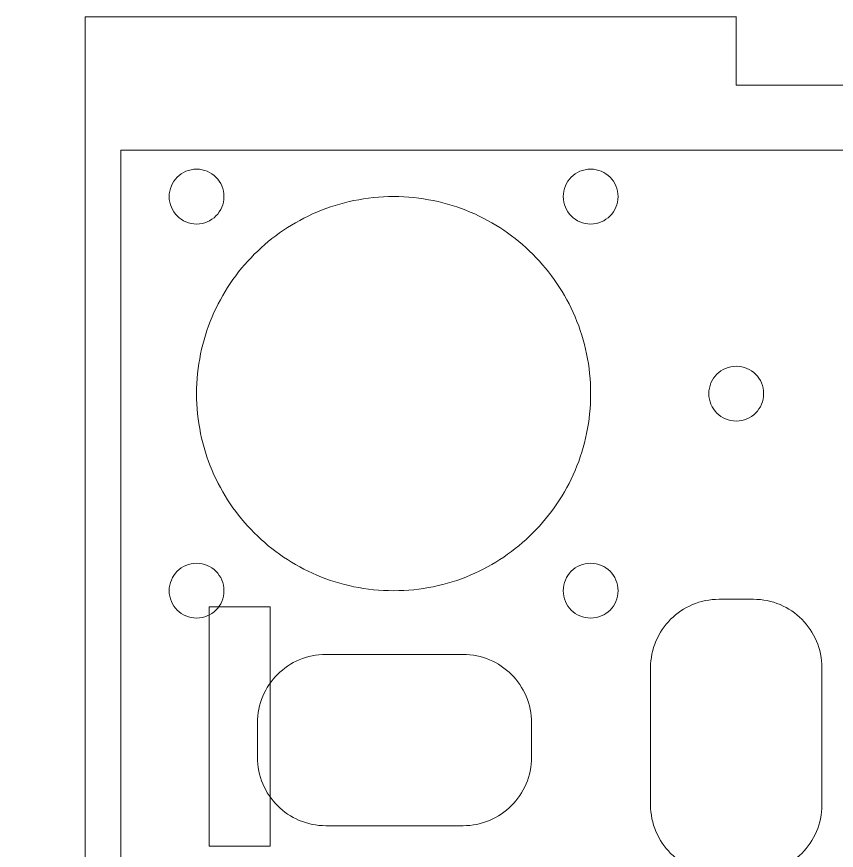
# Model space of a CAD drawing. Header units: inches. Extents: x 1096 to 1180, y 453 to 617.
# Drawn here: x 1095.7 to 1143.54, y 567.85 to 616.5 of the extents above; entities that cross this region are included whole.
import ezdxf

# ---------------------------------------------------------------- set-up
doc = ezdxf.new("R2010")
doc.units = ezdxf.units.IN
doc.header["$MEASUREMENT"] = 0
doc.layers.add('48', color=7, linetype='Continuous')

# ---------------------------------------------------------------- blocks, each defined once
blk = doc.blocks.new('block 2')
at = {"layer": '48', "color": 7, "lineweight": 5, "true_color": 0xffffff}
blk.add_lwpolyline([(1106.935, 582.066), (1107.824, 582.066), (1108.713, 582.066), (1109.602, 582.066), (1110.491, 582.066)], dxfattribs=at)
blk = doc.blocks.new('block 3')
at = {"layer": '48', "color": 7, "lineweight": 5, "true_color": 0xffffff}
blk.add_lwpolyline([(1110.491, 582.066), (1110.491, 578.574), (1110.491, 575.081), (1110.491, 571.589), (1110.491, 568.096)], dxfattribs=at)
blk = doc.blocks.new('block 4')
at = {"layer": '48', "color": 7, "lineweight": 5, "true_color": 0xffffff}
blk.add_lwpolyline([(1110.491, 568.096), (1109.602, 568.096), (1108.713, 568.096), (1107.824, 568.096), (1106.935, 568.096)], dxfattribs=at)
blk = doc.blocks.new('block 5')
at = {"layer": '48', "color": 7, "lineweight": 5, "true_color": 0xffffff}
blk.add_lwpolyline([(1106.935, 568.096), (1106.935, 571.589), (1106.935, 575.081), (1106.935, 578.574), (1106.935, 582.066)], dxfattribs=at)
blk = doc.blocks.new('block 6')
at = {"layer": '48', "color": 7, "lineweight": 5, "true_color": 0xffffff}
blk.add_lwpolyline([(1106.935, 582.066), (1107.824, 582.066), (1108.713, 582.066), (1109.602, 582.066), (1110.491, 582.066)], dxfattribs=at)
blk = doc.blocks.new('block 7')
at = {"layer": '48', "color": 7, "lineweight": 5, "true_color": 0xffffff}
blk.add_lwpolyline([(1110.491, 582.066), (1110.491, 578.574), (1110.491, 575.081), (1110.491, 571.589), (1110.491, 568.096)], dxfattribs=at)
blk = doc.blocks.new('block 8')
at = {"layer": '48', "color": 7, "lineweight": 5, "true_color": 0xffffff}
blk.add_lwpolyline([(1110.491, 568.096), (1109.602, 568.096), (1108.713, 568.096), (1107.824, 568.096), (1106.935, 568.096)], dxfattribs=at)
blk = doc.blocks.new('block 9')
at = {"layer": '48', "color": 7, "lineweight": 5, "true_color": 0xffffff}
blk.add_lwpolyline([(1106.935, 568.096), (1106.935, 571.589), (1106.935, 575.081), (1106.935, 578.574), (1106.935, 582.066)], dxfattribs=at)
blk = doc.blocks.new('block 62')
at = {"layer": '48', "color": 7, "lineweight": 5, "true_color": 0xffffff}
blk.add_open_spline([(1136.7, 582.502), (1136.148, 582.502), (1135.622, 582.391), (1135.143, 582.188), (1134.665, 581.986), (1134.234, 581.693), (1133.872, 581.331), (1133.51, 580.969), (1133.217, 580.538), (1133.015, 580.059), (1132.812, 579.581), (1132.7, 579.055), (1132.7, 578.502)], degree=3, knots=[0, 0, 0, 0, 1, 1, 1, 2, 2, 2, 3, 3, 3, 4, 4, 4, 4], dxfattribs=at)
blk = doc.blocks.new('block 63')
at = {"layer": '48', "color": 7, "lineweight": 5, "true_color": 0xffffff}
blk.add_open_spline([(1136.7, 582.5), (1136.701, 582.501), (1136.701, 582.502), (1136.702, 582.502), (1136.702, 582.503), (1136.702, 582.504), (1136.702, 582.504), (1136.702, 582.504), (1136.701, 582.505), (1136.701, 582.505), (1136.701, 582.505), (1136.701, 582.505), (1136.7, 582.505)], degree=3, knots=[0, 0, 0, 0, 1, 1, 1, 2, 2, 2, 3, 3, 3, 4, 4, 4, 4], dxfattribs=at)
blk = doc.blocks.new('block 64')
at = {"layer": '48', "color": 7, "lineweight": 5, "true_color": 0xffffff}
blk.add_open_spline([(1132.698, 578.502), (1132.699, 578.502), (1132.7, 578.501), (1132.7, 578.501), (1132.701, 578.501), (1132.701, 578.501), (1132.702, 578.501), (1132.702, 578.501), (1132.702, 578.501), (1132.703, 578.502), (1132.703, 578.502), (1132.703, 578.502), (1132.703, 578.502)], degree=3, knots=[0, 0, 0, 0, 1, 1, 1, 2, 2, 2, 3, 3, 3, 4, 4, 4, 4], dxfattribs=at)
blk = doc.blocks.new('block 65')
at = {"layer": '48', "color": 7, "lineweight": 5, "true_color": 0xffffff}
blk.add_lwpolyline([(1132.7, 578.502), (1132.7, 576.502), (1132.7, 574.502), (1132.7, 572.502), (1132.7, 570.502)], dxfattribs=at)
blk = doc.blocks.new('block 66')
at = {"layer": '48', "color": 7, "lineweight": 5, "true_color": 0xffffff}
blk.add_open_spline([(1132.698, 570.502), (1132.699, 570.502), (1132.7, 570.501), (1132.7, 570.501), (1132.701, 570.501), (1132.701, 570.501), (1132.702, 570.501), (1132.702, 570.501), (1132.702, 570.501), (1132.703, 570.502), (1132.703, 570.502), (1132.703, 570.502), (1132.703, 570.502)], degree=3, knots=[0, 0, 0, 0, 1, 1, 1, 2, 2, 2, 3, 3, 3, 4, 4, 4, 4], dxfattribs=at)
blk = doc.blocks.new('block 67')
at = {"layer": '48', "color": 7, "lineweight": 5, "true_color": 0xffffff}
blk.add_open_spline([(1132.703, 578.502), (1132.702, 578.503), (1132.701, 578.504), (1132.7, 578.504), (1132.7, 578.504), (1132.699, 578.504), (1132.699, 578.504), (1132.698, 578.504), (1132.698, 578.504), (1132.698, 578.503), (1132.698, 578.503), (1132.698, 578.503), (1132.698, 578.502)], degree=3, knots=[0, 0, 0, 0, 1, 1, 1, 2, 2, 2, 3, 3, 3, 4, 4, 4, 4], dxfattribs=at)
blk = doc.blocks.new('block 68')
at = {"layer": '48', "color": 7, "lineweight": 5, "true_color": 0xffffff}
blk.add_open_spline([(1132.7, 570.502), (1132.7, 569.95), (1132.812, 569.424), (1133.015, 568.946), (1133.217, 568.467), (1133.51, 568.036), (1133.872, 567.674), (1134.234, 567.312), (1134.665, 567.019), (1135.143, 566.817), (1135.622, 566.614), (1136.148, 566.503), (1136.7, 566.502)], degree=3, knots=[0, 0, 0, 0, 1, 1, 1, 2, 2, 2, 3, 3, 3, 4, 4, 4, 4], dxfattribs=at)
blk = doc.blocks.new('block 69')
at = {"layer": '48', "color": 7, "lineweight": 5, "true_color": 0xffffff}
blk.add_open_spline([(1132.703, 570.502), (1132.702, 570.503), (1132.701, 570.504), (1132.7, 570.504), (1132.7, 570.504), (1132.699, 570.504), (1132.699, 570.504), (1132.698, 570.504), (1132.698, 570.504), (1132.698, 570.503), (1132.698, 570.503), (1132.698, 570.503), (1132.698, 570.502)], degree=3, knots=[0, 0, 0, 0, 1, 1, 1, 2, 2, 2, 3, 3, 3, 4, 4, 4, 4], dxfattribs=at)
blk = doc.blocks.new('block 74')
at = {"layer": '48', "color": 7, "lineweight": 5, "true_color": 0xffffff}
blk.add_open_spline([(1138.7, 566.502), (1139.253, 566.503), (1139.779, 566.614), (1140.257, 566.817), (1140.736, 567.019), (1141.167, 567.312), (1141.529, 567.674), (1141.891, 568.036), (1142.184, 568.467), (1142.386, 568.946), (1142.588, 569.424), (1142.7, 569.95), (1142.7, 570.502)], degree=3, knots=[0, 0, 0, 0, 1, 1, 1, 2, 2, 2, 3, 3, 3, 4, 4, 4, 4], dxfattribs=at)
blk = doc.blocks.new('block 76')
at = {"layer": '48', "color": 7, "lineweight": 5, "true_color": 0xffffff}
blk.add_open_spline([(1142.703, 570.502), (1142.702, 570.503), (1142.701, 570.504), (1142.7, 570.504), (1142.7, 570.504), (1142.699, 570.504), (1142.699, 570.504), (1142.698, 570.504), (1142.698, 570.504), (1142.698, 570.503), (1142.698, 570.503), (1142.698, 570.503), (1142.698, 570.502)], degree=3, knots=[0, 0, 0, 0, 1, 1, 1, 2, 2, 2, 3, 3, 3, 4, 4, 4, 4], dxfattribs=at)
blk = doc.blocks.new('block 77')
at = {"layer": '48', "color": 7, "lineweight": 5, "true_color": 0xffffff}
blk.add_lwpolyline([(1142.7, 570.502), (1142.7, 572.502), (1142.7, 574.502), (1142.7, 576.502), (1142.7, 578.502)], dxfattribs=at)
blk = doc.blocks.new('block 78')
at = {"layer": '48', "color": 7, "lineweight": 5, "true_color": 0xffffff}
blk.add_open_spline([(1142.703, 578.502), (1142.702, 578.503), (1142.701, 578.504), (1142.7, 578.504), (1142.7, 578.504), (1142.699, 578.504), (1142.699, 578.504), (1142.698, 578.504), (1142.698, 578.504), (1142.698, 578.503), (1142.698, 578.503), (1142.698, 578.503), (1142.698, 578.502)], degree=3, knots=[0, 0, 0, 0, 1, 1, 1, 2, 2, 2, 3, 3, 3, 4, 4, 4, 4], dxfattribs=at)
blk = doc.blocks.new('block 79')
at = {"layer": '48', "color": 7, "lineweight": 5, "true_color": 0xffffff}
blk.add_open_spline([(1142.698, 570.502), (1142.699, 570.502), (1142.7, 570.501), (1142.7, 570.501), (1142.701, 570.501), (1142.701, 570.501), (1142.702, 570.501), (1142.702, 570.501), (1142.702, 570.501), (1142.703, 570.502), (1142.703, 570.502), (1142.703, 570.502), (1142.703, 570.502)], degree=3, knots=[0, 0, 0, 0, 1, 1, 1, 2, 2, 2, 3, 3, 3, 4, 4, 4, 4], dxfattribs=at)
blk = doc.blocks.new('block 80')
at = {"layer": '48', "color": 7, "lineweight": 5, "true_color": 0xffffff}
blk.add_open_spline([(1142.7, 578.502), (1142.7, 579.055), (1142.588, 579.581), (1142.386, 580.059), (1142.184, 580.538), (1141.891, 580.969), (1141.529, 581.331), (1141.167, 581.693), (1140.736, 581.986), (1140.257, 582.188), (1139.779, 582.391), (1139.253, 582.502), (1138.7, 582.502)], degree=3, knots=[0, 0, 0, 0, 1, 1, 1, 2, 2, 2, 3, 3, 3, 4, 4, 4, 4], dxfattribs=at)
blk = doc.blocks.new('block 81')
at = {"layer": '48', "color": 7, "lineweight": 5, "true_color": 0xffffff}
blk.add_open_spline([(1142.698, 578.502), (1142.699, 578.502), (1142.7, 578.501), (1142.7, 578.501), (1142.701, 578.501), (1142.701, 578.501), (1142.702, 578.501), (1142.702, 578.501), (1142.702, 578.501), (1142.703, 578.502), (1142.703, 578.502), (1142.703, 578.502), (1142.703, 578.502)], degree=3, knots=[0, 0, 0, 0, 1, 1, 1, 2, 2, 2, 3, 3, 3, 4, 4, 4, 4], dxfattribs=at)
blk = doc.blocks.new('block 82')
at = {"layer": '48', "color": 7, "lineweight": 5, "true_color": 0xffffff}
blk.add_open_spline([(1138.7, 582.505), (1138.7, 582.504), (1138.699, 582.503), (1138.699, 582.503), (1138.699, 582.502), (1138.699, 582.501), (1138.699, 582.501), (1138.699, 582.501), (1138.699, 582.5), (1138.699, 582.5), (1138.7, 582.5), (1138.7, 582.5), (1138.7, 582.5)], degree=3, knots=[0, 0, 0, 0, 1, 1, 1, 2, 2, 2, 3, 3, 3, 4, 4, 4, 4], dxfattribs=at)
blk = doc.blocks.new('block 83')
at = {"layer": '48', "color": 7, "lineweight": 5, "true_color": 0xffffff}
blk.add_lwpolyline([(1138.7, 582.502), (1138.2, 582.502), (1137.7, 582.502), (1137.2, 582.502), (1136.7, 582.502)], dxfattribs=at)
blk = doc.blocks.new('block 84')
at = {"layer": '48', "color": 7, "lineweight": 5, "true_color": 0xffffff}
blk.add_open_spline([(1136.7, 582.505), (1136.7, 582.504), (1136.699, 582.503), (1136.699, 582.503), (1136.699, 582.502), (1136.699, 582.501), (1136.699, 582.501), (1136.699, 582.501), (1136.699, 582.5), (1136.699, 582.5), (1136.7, 582.5), (1136.7, 582.5), (1136.7, 582.5)], degree=3, knots=[0, 0, 0, 0, 1, 1, 1, 2, 2, 2, 3, 3, 3, 4, 4, 4, 4], dxfattribs=at)
blk = doc.blocks.new('block 85')
at = {"layer": '48', "color": 7, "lineweight": 5, "true_color": 0xffffff}
blk.add_open_spline([(1138.7, 582.5), (1138.701, 582.501), (1138.701, 582.502), (1138.702, 582.502), (1138.702, 582.503), (1138.702, 582.504), (1138.702, 582.504), (1138.702, 582.504), (1138.701, 582.505), (1138.701, 582.505), (1138.701, 582.505), (1138.701, 582.505), (1138.7, 582.505)], degree=3, knots=[0, 0, 0, 0, 1, 1, 1, 2, 2, 2, 3, 3, 3, 4, 4, 4, 4], dxfattribs=at)
blk = doc.blocks.new('block 136')
at = {"layer": '48', "color": 7, "lineweight": 5, "true_color": 0xffffff}
blk.add_lwpolyline([(1125.75, 575.284), (1125.75, 574.784), (1125.75, 574.284), (1125.75, 573.784), (1125.75, 573.284)], dxfattribs=at)
blk = doc.blocks.new('block 137')
at = {"layer": '48', "color": 7, "lineweight": 5, "true_color": 0xffffff}
blk.add_open_spline([(1125.748, 573.284), (1125.749, 573.284), (1125.75, 573.283), (1125.75, 573.283), (1125.751, 573.283), (1125.752, 573.283), (1125.752, 573.283), (1125.752, 573.283), (1125.753, 573.283), (1125.753, 573.283), (1125.753, 573.284), (1125.753, 573.284), (1125.753, 573.284)], degree=3, knots=[0, 0, 0, 0, 1, 1, 1, 2, 2, 2, 3, 3, 3, 4, 4, 4, 4], dxfattribs=at)
blk = doc.blocks.new('block 138')
at = {"layer": '48', "color": 7, "lineweight": 5, "true_color": 0xffffff}
blk.add_open_spline([(1125.753, 575.284), (1125.752, 575.285), (1125.751, 575.285), (1125.751, 575.286), (1125.75, 575.286), (1125.749, 575.286), (1125.749, 575.286), (1125.749, 575.286), (1125.748, 575.286), (1125.748, 575.285), (1125.748, 575.285), (1125.748, 575.285), (1125.748, 575.284)], degree=3, knots=[0, 0, 0, 0, 1, 1, 1, 2, 2, 2, 3, 3, 3, 4, 4, 4, 4], dxfattribs=at)
blk = doc.blocks.new('block 139')
at = {"layer": '48', "color": 7, "lineweight": 5, "true_color": 0xffffff}
blk.add_open_spline([(1121.75, 569.284), (1122.303, 569.284), (1122.829, 569.396), (1123.307, 569.599), (1123.786, 569.801), (1124.217, 570.094), (1124.579, 570.456), (1124.941, 570.818), (1125.234, 571.249), (1125.436, 571.727), (1125.639, 572.206), (1125.75, 572.732), (1125.75, 573.284)], degree=3, knots=[0, 0, 0, 0, 1, 1, 1, 2, 2, 2, 3, 3, 3, 4, 4, 4, 4], dxfattribs=at)
blk = doc.blocks.new('block 140')
at = {"layer": '48', "color": 7, "lineweight": 5, "true_color": 0xffffff}
blk.add_open_spline([(1121.75, 569.287), (1121.75, 569.286), (1121.749, 569.285), (1121.749, 569.284), (1121.749, 569.284), (1121.749, 569.283), (1121.749, 569.283), (1121.749, 569.283), (1121.749, 569.282), (1121.75, 569.282), (1121.75, 569.282), (1121.75, 569.282), (1121.75, 569.282)], degree=3, knots=[0, 0, 0, 0, 1, 1, 1, 2, 2, 2, 3, 3, 3, 4, 4, 4, 4], dxfattribs=at)
blk = doc.blocks.new('block 141')
at = {"layer": '48', "color": 7, "lineweight": 5, "true_color": 0xffffff}
blk.add_open_spline([(1125.753, 573.284), (1125.752, 573.285), (1125.751, 573.285), (1125.751, 573.286), (1125.75, 573.286), (1125.749, 573.286), (1125.749, 573.286), (1125.749, 573.286), (1125.748, 573.286), (1125.748, 573.285), (1125.748, 573.285), (1125.748, 573.285), (1125.748, 573.284)], degree=3, knots=[0, 0, 0, 0, 1, 1, 1, 2, 2, 2, 3, 3, 3, 4, 4, 4, 4], dxfattribs=at)
blk = doc.blocks.new('block 142')
at = {"layer": '48', "color": 7, "lineweight": 5, "true_color": 0xffffff}
blk.add_lwpolyline([(1121.75, 569.284), (1119.75, 569.284), (1117.75, 569.284), (1115.75, 569.284), (1113.75, 569.284)], dxfattribs=at)
blk = doc.blocks.new('block 143')
at = {"layer": '48', "color": 7, "lineweight": 5, "true_color": 0xffffff}
blk.add_open_spline([(1113.75, 569.287), (1113.75, 569.286), (1113.749, 569.285), (1113.749, 569.284), (1113.749, 569.284), (1113.749, 569.283), (1113.749, 569.283), (1113.749, 569.283), (1113.749, 569.282), (1113.75, 569.282), (1113.75, 569.282), (1113.75, 569.282), (1113.75, 569.282)], degree=3, knots=[0, 0, 0, 0, 1, 1, 1, 2, 2, 2, 3, 3, 3, 4, 4, 4, 4], dxfattribs=at)
blk = doc.blocks.new('block 144')
at = {"layer": '48', "color": 7, "lineweight": 5, "true_color": 0xffffff}
blk.add_open_spline([(1121.75, 569.282), (1121.751, 569.283), (1121.752, 569.284), (1121.752, 569.284), (1121.752, 569.285), (1121.752, 569.285), (1121.752, 569.286), (1121.752, 569.286), (1121.752, 569.286), (1121.751, 569.287), (1121.751, 569.287), (1121.751, 569.287), (1121.75, 569.287)], degree=3, knots=[0, 0, 0, 0, 1, 1, 1, 2, 2, 2, 3, 3, 3, 4, 4, 4, 4], dxfattribs=at)
blk = doc.blocks.new('block 145')
at = {"layer": '48', "color": 7, "lineweight": 5, "true_color": 0xffffff}
blk.add_open_spline([(1109.75, 573.284), (1109.751, 572.732), (1109.862, 572.206), (1110.065, 571.727), (1110.267, 571.249), (1110.56, 570.818), (1110.922, 570.456), (1111.284, 570.094), (1111.715, 569.801), (1112.194, 569.599), (1112.672, 569.396), (1113.198, 569.284), (1113.75, 569.284)], degree=3, knots=[0, 0, 0, 0, 1, 1, 1, 2, 2, 2, 3, 3, 3, 4, 4, 4, 4], dxfattribs=at)
blk = doc.blocks.new('block 146')
at = {"layer": '48', "color": 7, "lineweight": 5, "true_color": 0xffffff}
blk.add_open_spline([(1109.753, 573.284), (1109.752, 573.285), (1109.751, 573.285), (1109.751, 573.286), (1109.75, 573.286), (1109.749, 573.286), (1109.749, 573.286), (1109.749, 573.286), (1109.748, 573.286), (1109.748, 573.285), (1109.748, 573.285), (1109.748, 573.285), (1109.748, 573.284)], degree=3, knots=[0, 0, 0, 0, 1, 1, 1, 2, 2, 2, 3, 3, 3, 4, 4, 4, 4], dxfattribs=at)
blk = doc.blocks.new('block 147')
at = {"layer": '48', "color": 7, "lineweight": 5, "true_color": 0xffffff}
blk.add_open_spline([(1113.75, 569.282), (1113.751, 569.283), (1113.752, 569.284), (1113.752, 569.284), (1113.752, 569.285), (1113.752, 569.285), (1113.752, 569.286), (1113.752, 569.286), (1113.752, 569.286), (1113.751, 569.287), (1113.751, 569.287), (1113.751, 569.287), (1113.75, 569.287)], degree=3, knots=[0, 0, 0, 0, 1, 1, 1, 2, 2, 2, 3, 3, 3, 4, 4, 4, 4], dxfattribs=at)
blk = doc.blocks.new('block 148')
at = {"layer": '48', "color": 7, "lineweight": 5, "true_color": 0xffffff}
blk.add_lwpolyline([(1109.75, 573.284), (1109.75, 573.784), (1109.75, 574.284), (1109.75, 574.784), (1109.75, 575.284)], dxfattribs=at)
blk = doc.blocks.new('block 149')
at = {"layer": '48', "color": 7, "lineweight": 5, "true_color": 0xffffff}
blk.add_open_spline([(1109.753, 575.284), (1109.752, 575.285), (1109.751, 575.285), (1109.751, 575.286), (1109.75, 575.286), (1109.749, 575.286), (1109.749, 575.286), (1109.749, 575.286), (1109.748, 575.286), (1109.748, 575.285), (1109.748, 575.285), (1109.748, 575.285), (1109.748, 575.284)], degree=3, knots=[0, 0, 0, 0, 1, 1, 1, 2, 2, 2, 3, 3, 3, 4, 4, 4, 4], dxfattribs=at)
blk = doc.blocks.new('block 150')
at = {"layer": '48', "color": 7, "lineweight": 5, "true_color": 0xffffff}
blk.add_open_spline([(1109.748, 573.284), (1109.749, 573.284), (1109.75, 573.283), (1109.75, 573.283), (1109.751, 573.283), (1109.752, 573.283), (1109.752, 573.283), (1109.752, 573.283), (1109.753, 573.283), (1109.753, 573.283), (1109.753, 573.284), (1109.753, 573.284), (1109.753, 573.284)], degree=3, knots=[0, 0, 0, 0, 1, 1, 1, 2, 2, 2, 3, 3, 3, 4, 4, 4, 4], dxfattribs=at)
blk = doc.blocks.new('block 151')
at = {"layer": '48', "color": 7, "lineweight": 5, "true_color": 0xffffff}
blk.add_open_spline([(1113.75, 579.284), (1113.198, 579.284), (1112.672, 579.172), (1112.194, 578.97), (1111.715, 578.768), (1111.284, 578.475), (1110.922, 578.113), (1110.56, 577.751), (1110.267, 577.32), (1110.065, 576.841), (1109.862, 576.363), (1109.751, 575.837), (1109.75, 575.284)], degree=3, knots=[0, 0, 0, 0, 1, 1, 1, 2, 2, 2, 3, 3, 3, 4, 4, 4, 4], dxfattribs=at)
blk = doc.blocks.new('block 152')
at = {"layer": '48', "color": 7, "lineweight": 5, "true_color": 0xffffff}
blk.add_open_spline([(1113.75, 579.282), (1113.751, 579.283), (1113.752, 579.284), (1113.752, 579.284), (1113.752, 579.285), (1113.752, 579.285), (1113.752, 579.286), (1113.752, 579.286), (1113.752, 579.286), (1113.751, 579.287), (1113.751, 579.287), (1113.751, 579.287), (1113.75, 579.287)], degree=3, knots=[0, 0, 0, 0, 1, 1, 1, 2, 2, 2, 3, 3, 3, 4, 4, 4, 4], dxfattribs=at)
blk = doc.blocks.new('block 153')
at = {"layer": '48', "color": 7, "lineweight": 5, "true_color": 0xffffff}
blk.add_open_spline([(1109.748, 575.284), (1109.749, 575.284), (1109.75, 575.283), (1109.75, 575.283), (1109.751, 575.283), (1109.752, 575.283), (1109.752, 575.283), (1109.752, 575.283), (1109.753, 575.283), (1109.753, 575.283), (1109.753, 575.284), (1109.753, 575.284), (1109.753, 575.284)], degree=3, knots=[0, 0, 0, 0, 1, 1, 1, 2, 2, 2, 3, 3, 3, 4, 4, 4, 4], dxfattribs=at)
blk = doc.blocks.new('block 154')
at = {"layer": '48', "color": 7, "lineweight": 5, "true_color": 0xffffff}
blk.add_lwpolyline([(1113.75, 579.284), (1115.75, 579.284), (1117.75, 579.284), (1119.75, 579.284), (1121.75, 579.284)], dxfattribs=at)
blk = doc.blocks.new('block 155')
at = {"layer": '48', "color": 7, "lineweight": 5, "true_color": 0xffffff}
blk.add_open_spline([(1121.75, 579.282), (1121.751, 579.283), (1121.752, 579.284), (1121.752, 579.284), (1121.752, 579.285), (1121.752, 579.285), (1121.752, 579.286), (1121.752, 579.286), (1121.752, 579.286), (1121.751, 579.287), (1121.751, 579.287), (1121.751, 579.287), (1121.75, 579.287)], degree=3, knots=[0, 0, 0, 0, 1, 1, 1, 2, 2, 2, 3, 3, 3, 4, 4, 4, 4], dxfattribs=at)
blk = doc.blocks.new('block 156')
at = {"layer": '48', "color": 7, "lineweight": 5, "true_color": 0xffffff}
blk.add_open_spline([(1113.75, 579.287), (1113.75, 579.286), (1113.749, 579.285), (1113.749, 579.284), (1113.749, 579.284), (1113.749, 579.283), (1113.749, 579.283), (1113.749, 579.283), (1113.749, 579.282), (1113.75, 579.282), (1113.75, 579.282), (1113.75, 579.282), (1113.75, 579.282)], degree=3, knots=[0, 0, 0, 0, 1, 1, 1, 2, 2, 2, 3, 3, 3, 4, 4, 4, 4], dxfattribs=at)
blk = doc.blocks.new('block 157')
at = {"layer": '48', "color": 7, "lineweight": 5, "true_color": 0xffffff}
blk.add_open_spline([(1125.75, 575.284), (1125.75, 575.837), (1125.639, 576.363), (1125.436, 576.841), (1125.234, 577.32), (1124.941, 577.751), (1124.579, 578.113), (1124.217, 578.475), (1123.786, 578.768), (1123.307, 578.97), (1122.829, 579.172), (1122.303, 579.284), (1121.75, 579.284)], degree=3, knots=[0, 0, 0, 0, 1, 1, 1, 2, 2, 2, 3, 3, 3, 4, 4, 4, 4], dxfattribs=at)
blk = doc.blocks.new('block 158')
at = {"layer": '48', "color": 7, "lineweight": 5, "true_color": 0xffffff}
blk.add_open_spline([(1125.748, 575.284), (1125.749, 575.284), (1125.75, 575.283), (1125.75, 575.283), (1125.751, 575.283), (1125.752, 575.283), (1125.752, 575.283), (1125.752, 575.283), (1125.753, 575.283), (1125.753, 575.283), (1125.753, 575.284), (1125.753, 575.284), (1125.753, 575.284)], degree=3, knots=[0, 0, 0, 0, 1, 1, 1, 2, 2, 2, 3, 3, 3, 4, 4, 4, 4], dxfattribs=at)
blk = doc.blocks.new('block 159')
at = {"layer": '48', "color": 7, "lineweight": 5, "true_color": 0xffffff}
blk.add_open_spline([(1121.75, 579.287), (1121.75, 579.286), (1121.749, 579.285), (1121.749, 579.284), (1121.749, 579.284), (1121.749, 579.283), (1121.749, 579.283), (1121.749, 579.283), (1121.749, 579.282), (1121.75, 579.282), (1121.75, 579.282), (1121.75, 579.282), (1121.75, 579.282)], degree=3, knots=[0, 0, 0, 0, 1, 1, 1, 2, 2, 2, 3, 3, 3, 4, 4, 4, 4], dxfattribs=at)
blk = doc.blocks.new('block 193')
at = {"layer": '48', "color": 7, "lineweight": 5, "true_color": 0xffffff}
blk.add_open_spline([(1129.2, 581.402), (1129.421, 581.402), (1129.632, 581.447), (1129.823, 581.528), (1130.015, 581.609), (1130.187, 581.726), (1130.332, 581.871), (1130.476, 582.016), (1130.594, 582.188), (1130.675, 582.38), (1130.756, 582.571), (1130.8, 582.782), (1130.8, 583.002), (1130.8, 583.223), (1130.756, 583.434), (1130.675, 583.625), (1130.594, 583.817), (1130.476, 583.989), (1130.332, 584.134), (1130.187, 584.279), (1130.015, 584.396), (1129.823, 584.477), (1129.632, 584.558), (1129.421, 584.602), (1129.2, 584.602), (1128.979, 584.602), (1128.769, 584.558), (1128.578, 584.477), (1128.386, 584.396), (1128.214, 584.279), (1128.069, 584.134), (1127.924, 583.989), (1127.807, 583.817), (1127.726, 583.625), (1127.645, 583.434), (1127.6, 583.223), (1127.6, 583.002), (1127.6, 582.782), (1127.645, 582.571), (1127.726, 582.38), (1127.807, 582.188), (1127.924, 582.016), (1128.069, 581.871), (1128.214, 581.726), (1128.386, 581.609), (1128.578, 581.528), (1128.769, 581.447), (1128.979, 581.402), (1129.2, 581.402)], degree=3, knots=[0, 0, 0, 0, 1, 1, 1, 2, 2, 2, 3, 3, 3, 4, 4, 4, 5, 5, 5, 6, 6, 6, 7, 7, 7, 8, 8, 8, 9, 9, 9, 10, 10, 10, 11, 11, 11, 12, 12, 12, 13, 13, 13, 14, 14, 14, 15, 15, 15, 16, 16, 16, 16], dxfattribs=at)
blk = doc.blocks.new('block 194')
at = {"layer": '48', "color": 7, "lineweight": 5, "true_color": 0xffffff}
blk.add_open_spline([(1117.7, 583.002), (1119.288, 583.002), (1120.801, 583.324), (1122.177, 583.906), (1123.552, 584.488), (1124.791, 585.33), (1125.832, 586.371), (1126.873, 587.411), (1127.715, 588.65), (1128.297, 590.026), (1128.878, 591.402), (1129.2, 592.915), (1129.2, 594.502), (1129.2, 596.09), (1128.878, 597.603), (1128.297, 598.979), (1127.715, 600.355), (1126.873, 601.594), (1125.832, 602.634), (1124.791, 603.675), (1123.552, 604.517), (1122.177, 605.099), (1120.801, 605.681), (1119.288, 606.002), (1117.7, 606.002), (1116.112, 606.002), (1114.6, 605.681), (1113.224, 605.099), (1111.848, 604.517), (1110.609, 603.675), (1109.569, 602.634), (1108.528, 601.594), (1107.686, 600.355), (1107.104, 598.979), (1106.522, 597.603), (1106.2, 596.09), (1106.2, 594.502), (1106.2, 592.915), (1106.522, 591.402), (1107.104, 590.026), (1107.686, 588.65), (1108.528, 587.411), (1109.569, 586.371), (1110.609, 585.33), (1111.848, 584.488), (1113.224, 583.906), (1114.6, 583.324), (1116.112, 583.002), (1117.7, 583.002)], degree=3, knots=[0, 0, 0, 0, 1, 1, 1, 2, 2, 2, 3, 3, 3, 4, 4, 4, 5, 5, 5, 6, 6, 6, 7, 7, 7, 8, 8, 8, 9, 9, 9, 10, 10, 10, 11, 11, 11, 12, 12, 12, 13, 13, 13, 14, 14, 14, 15, 15, 15, 16, 16, 16, 16], dxfattribs=at)
blk = doc.blocks.new('block 201')
at = {"layer": '48', "color": 7, "lineweight": 5, "true_color": 0xffffff}
blk.add_open_spline([(1137.7, 592.902), (1137.921, 592.902), (1138.132, 592.947), (1138.323, 593.028), (1138.515, 593.109), (1138.687, 593.226), (1138.832, 593.371), (1138.976, 593.516), (1139.094, 593.688), (1139.175, 593.88), (1139.256, 594.071), (1139.3, 594.282), (1139.3, 594.502), (1139.3, 594.723), (1139.256, 594.934), (1139.175, 595.125), (1139.094, 595.317), (1138.976, 595.489), (1138.832, 595.634), (1138.687, 595.779), (1138.515, 595.896), (1138.323, 595.977), (1138.132, 596.058), (1137.921, 596.102), (1137.7, 596.102), (1137.479, 596.102), (1137.269, 596.058), (1137.078, 595.977), (1136.886, 595.896), (1136.714, 595.779), (1136.569, 595.634), (1136.424, 595.489), (1136.307, 595.317), (1136.226, 595.125), (1136.145, 594.934), (1136.1, 594.723), (1136.1, 594.502), (1136.1, 594.282), (1136.145, 594.071), (1136.226, 593.88), (1136.307, 593.688), (1136.424, 593.516), (1136.569, 593.371), (1136.714, 593.226), (1136.886, 593.109), (1137.078, 593.028), (1137.269, 592.947), (1137.479, 592.902), (1137.7, 592.902)], degree=3, knots=[0, 0, 0, 0, 1, 1, 1, 2, 2, 2, 3, 3, 3, 4, 4, 4, 5, 5, 5, 6, 6, 6, 7, 7, 7, 8, 8, 8, 9, 9, 9, 10, 10, 10, 11, 11, 11, 12, 12, 12, 13, 13, 13, 14, 14, 14, 15, 15, 15, 16, 16, 16, 16], dxfattribs=at)
blk = doc.blocks.new('block 208')
at = {"layer": '48', "color": 7, "lineweight": 5, "true_color": 0xffffff}
blk.add_open_spline([(1129.2, 604.402), (1129.421, 604.402), (1129.632, 604.447), (1129.823, 604.528), (1130.015, 604.609), (1130.187, 604.726), (1130.332, 604.871), (1130.476, 605.016), (1130.594, 605.188), (1130.675, 605.38), (1130.756, 605.571), (1130.8, 605.782), (1130.8, 606.002), (1130.8, 606.223), (1130.756, 606.434), (1130.675, 606.625), (1130.594, 606.817), (1130.476, 606.989), (1130.332, 607.134), (1130.187, 607.279), (1130.015, 607.396), (1129.823, 607.477), (1129.632, 607.558), (1129.421, 607.602), (1129.2, 607.602), (1128.979, 607.602), (1128.769, 607.558), (1128.578, 607.477), (1128.386, 607.396), (1128.214, 607.279), (1128.069, 607.134), (1127.924, 606.989), (1127.807, 606.817), (1127.726, 606.625), (1127.645, 606.434), (1127.6, 606.223), (1127.6, 606.002), (1127.6, 605.782), (1127.645, 605.571), (1127.726, 605.38), (1127.807, 605.188), (1127.924, 605.016), (1128.069, 604.871), (1128.214, 604.726), (1128.386, 604.609), (1128.578, 604.528), (1128.769, 604.447), (1128.979, 604.402), (1129.2, 604.402)], degree=3, knots=[0, 0, 0, 0, 1, 1, 1, 2, 2, 2, 3, 3, 3, 4, 4, 4, 5, 5, 5, 6, 6, 6, 7, 7, 7, 8, 8, 8, 9, 9, 9, 10, 10, 10, 11, 11, 11, 12, 12, 12, 13, 13, 13, 14, 14, 14, 15, 15, 15, 16, 16, 16, 16], dxfattribs=at)
blk = doc.blocks.new('block 209')
at = {"layer": '48', "color": 7, "lineweight": 5, "true_color": 0xffffff}
blk.add_open_spline([(1106.2, 604.402), (1106.421, 604.402), (1106.632, 604.447), (1106.823, 604.528), (1107.015, 604.609), (1107.187, 604.726), (1107.332, 604.871), (1107.476, 605.016), (1107.594, 605.188), (1107.675, 605.38), (1107.756, 605.571), (1107.8, 605.782), (1107.8, 606.002), (1107.8, 606.223), (1107.756, 606.434), (1107.675, 606.625), (1107.594, 606.817), (1107.476, 606.989), (1107.332, 607.134), (1107.187, 607.279), (1107.015, 607.396), (1106.823, 607.477), (1106.632, 607.558), (1106.421, 607.602), (1106.2, 607.602), (1105.979, 607.602), (1105.769, 607.558), (1105.578, 607.477), (1105.386, 607.396), (1105.214, 607.279), (1105.069, 607.134), (1104.924, 606.989), (1104.807, 606.817), (1104.726, 606.625), (1104.645, 606.434), (1104.6, 606.223), (1104.6, 606.002), (1104.6, 605.782), (1104.645, 605.571), (1104.726, 605.38), (1104.807, 605.188), (1104.924, 605.016), (1105.069, 604.871), (1105.214, 604.726), (1105.386, 604.609), (1105.578, 604.528), (1105.769, 604.447), (1105.979, 604.402), (1106.2, 604.402)], degree=3, knots=[0, 0, 0, 0, 1, 1, 1, 2, 2, 2, 3, 3, 3, 4, 4, 4, 5, 5, 5, 6, 6, 6, 7, 7, 7, 8, 8, 8, 9, 9, 9, 10, 10, 10, 11, 11, 11, 12, 12, 12, 13, 13, 13, 14, 14, 14, 15, 15, 15, 16, 16, 16, 16], dxfattribs=at)
blk = doc.blocks.new('block 210')
at = {"layer": '48', "color": 7, "lineweight": 5, "true_color": 0xffffff}
blk.add_open_spline([(1106.2, 581.402), (1106.421, 581.402), (1106.632, 581.447), (1106.823, 581.528), (1107.015, 581.609), (1107.187, 581.726), (1107.332, 581.871), (1107.476, 582.016), (1107.594, 582.188), (1107.675, 582.38), (1107.756, 582.571), (1107.8, 582.782), (1107.8, 583.002), (1107.8, 583.223), (1107.756, 583.434), (1107.675, 583.625), (1107.594, 583.817), (1107.476, 583.989), (1107.332, 584.134), (1107.187, 584.279), (1107.015, 584.396), (1106.823, 584.477), (1106.632, 584.558), (1106.421, 584.602), (1106.2, 584.602), (1105.979, 584.602), (1105.769, 584.558), (1105.578, 584.477), (1105.386, 584.396), (1105.214, 584.279), (1105.069, 584.134), (1104.924, 583.989), (1104.807, 583.817), (1104.726, 583.625), (1104.645, 583.434), (1104.6, 583.223), (1104.6, 583.002), (1104.6, 582.782), (1104.645, 582.571), (1104.726, 582.38), (1104.807, 582.188), (1104.924, 582.016), (1105.069, 581.871), (1105.214, 581.726), (1105.386, 581.609), (1105.578, 581.528), (1105.769, 581.447), (1105.979, 581.402), (1106.2, 581.402)], degree=3, knots=[0, 0, 0, 0, 1, 1, 1, 2, 2, 2, 3, 3, 3, 4, 4, 4, 5, 5, 5, 6, 6, 6, 7, 7, 7, 8, 8, 8, 9, 9, 9, 10, 10, 10, 11, 11, 11, 12, 12, 12, 13, 13, 13, 14, 14, 14, 15, 15, 15, 16, 16, 16, 16], dxfattribs=at)

msp = doc.modelspace()

# ---------------------------------------------------------------- linework, layer by layer
at = {"layer": '48', "color": 7, "lineweight": 5, "true_color": 0xffffff}
for points, knots in [([(1095.698, 456.502), (1095.698, 456.502), (1095.698, 534.507), (1095.698, 534.507), (1095.698, 534.507), (1099.703, 534.507), (1099.703, 534.507), (1099.703, 534.507), (1099.698, 534.507), (1099.698, 534.507), (1099.698, 534.507), (1099.698, 616.502), (1099.698, 616.502), (1099.698, 616.502), (1137.71, 616.502), (1137.71, 616.502), (1137.71, 616.502), (1137.703, 616.502), (1137.703, 616.502), (1137.703, 616.502), (1137.703, 612.502), (1137.703, 612.502), (1137.703, 612.502), (1179.708, 612.502), (1179.708, 612.502), (1179.708, 612.502), (1179.708, 534.497), (1179.708, 534.497), (1179.708, 534.497), (1175.703, 534.497), (1175.703, 534.497), (1175.703, 534.497), (1175.71, 534.497), (1175.71, 534.497), (1175.71, 534.497), (1175.71, 452.502), (1175.71, 452.502), (1175.71, 452.502), (1137.695, 452.502), (1137.695, 452.502), (1137.695, 452.502), (1137.703, 452.502), (1137.703, 452.502), (1137.703, 452.502), (1137.703, 456.502), (1137.703, 456.502), (1137.703, 456.502), (1095.698, 456.502), (1095.698, 456.502), (1095.698, 456.502), (1095.698, 456.502), (1095.698, 456.502), (1095.698, 456.502), (1095.698, 456.502), (1095.698, 456.502), (1095.698, 456.502), (1095.698, 456.502), (1095.698, 456.502), (1095.698, 456.502), (1095.698, 456.502), (1095.698, 456.502), (1095.698, 456.502), (1095.698, 456.502), (1095.698, 456.502), (1095.698, 456.502), (1095.698, 456.502), (1095.698, 456.502), (1095.698, 456.502), (1095.698, 456.502), (1095.698, 456.502), (1095.698, 456.502), (1095.698, 456.502), (1095.698, 456.502), (1095.698, 456.502), (1095.698, 456.502), (1095.698, 456.502), (1095.698, 456.502), (1095.698, 456.502), (1095.698, 456.502), (1095.698, 456.502), (1095.698, 456.502), (1095.698, 456.502), (1095.698, 456.502), (1095.698, 456.502), (1095.698, 456.502), (1095.698, 456.502), (1095.698, 456.502), (1095.698, 456.502), (1095.698, 456.502), (1095.698, 456.502), (1095.698, 456.502), (1095.698, 456.502), (1095.698, 456.502), (1095.698, 456.502), (1095.698, 456.502), (1095.698, 456.502), (1095.698, 456.502), (1095.698, 456.502), (1095.698, 456.502), (1095.698, 456.502), (1095.698, 456.502), (1095.698, 456.502), (1095.698, 456.502), (1095.698, 456.502), (1095.698, 456.502), (1095.698, 456.502), (1095.698, 456.502), (1095.698, 456.502), (1095.698, 456.502), (1095.698, 456.502), (1095.698, 456.502), (1095.698, 456.502), (1095.698, 456.502), (1095.698, 456.502), (1095.698, 456.502), (1095.698, 456.502), (1095.698, 456.502), (1095.698, 456.502), (1095.698, 456.502), (1095.698, 456.502), (1095.698, 456.502), (1095.698, 456.502), (1095.698, 456.502), (1095.698, 456.502)], [0, 0, 0, 0, 1, 1, 1, 2, 2, 2, 3, 3, 3, 4, 4, 4, 5, 5, 5, 6, 6, 6, 7, 7, 7, 8, 8, 8, 9, 9, 9, 10, 10, 10, 11, 11, 11, 12, 12, 12, 13, 13, 13, 14, 14, 14, 15, 15, 15, 16, 16, 16, 17, 17, 17, 18, 18, 18, 19, 19, 19, 20, 20, 20, 21, 21, 21, 22, 22, 22, 23, 23, 23, 24, 24, 24, 25, 25, 25, 26, 26, 26, 27, 27, 27, 28, 28, 28, 29, 29, 29, 30, 30, 30, 31, 31, 31, 32, 32, 32, 33, 33, 33, 34, 34, 34, 35, 35, 35, 36, 36, 36, 37, 37, 37, 38, 38, 38, 39, 39, 39, 40, 40, 40, 41, 41, 41, 41]), ([(1162.088, 526.092), (1162.088, 526.092), (1162.088, 542.964), (1162.088, 542.964), (1162.088, 542.964), (1173.673, 542.964), (1173.673, 542.964), (1173.673, 542.964), (1173.673, 608.704), (1173.673, 608.704), (1173.673, 608.704), (1101.771, 608.704), (1101.771, 608.704), (1101.771, 608.704), (1101.771, 543.119), (1101.771, 543.119), (1101.771, 543.119), (1113.749, 543.119), (1113.749, 543.119), (1113.749, 543.119), (1113.749, 526.219), (1113.749, 526.219), (1113.749, 526.219), (1101.771, 526.219), (1101.771, 526.219), (1101.771, 526.219), (1101.771, 502.915), (1101.771, 502.915), (1101.771, 502.915), (1127.644, 502.915), (1127.644, 502.915), (1127.644, 502.915), (1127.644, 486.226), (1127.644, 486.226), (1127.644, 486.226), (1101.771, 486.226), (1101.771, 486.226), (1101.771, 486.226), (1101.722, 458.808), (1101.722, 458.808), (1101.722, 458.808), (1173.717, 458.808), (1173.717, 458.808), (1173.717, 458.808), (1173.717, 486.226), (1173.717, 486.226), (1173.717, 486.226), (1147.843, 486.226), (1147.843, 486.226), (1147.843, 486.226), (1147.843, 502.915), (1147.843, 502.915), (1147.843, 502.915), (1173.717, 502.915), (1173.717, 502.915), (1173.717, 502.915), (1173.672, 526.092), (1173.672, 526.092), (1173.672, 526.092), (1162.088, 526.092), (1162.088, 526.092)], [0, 0, 0, 0, 1, 1, 1, 2, 2, 2, 3, 3, 3, 4, 4, 4, 5, 5, 5, 6, 6, 6, 7, 7, 7, 8, 8, 8, 9, 9, 9, 10, 10, 10, 11, 11, 11, 12, 12, 12, 13, 13, 13, 14, 14, 14, 15, 15, 15, 16, 16, 16, 17, 17, 17, 18, 18, 18, 19, 19, 19, 20, 20, 20, 20])]:
    msp.add_open_spline(points, degree=3, knots=knots, dxfattribs=at)

# ---------------------------------------------------------------- block references
at = {"layer": '48'}
for name in ['block 209', 'block 208', 'block 194', 'block 201', 'block 210', 'block 193', 'block 62', 'block 84', 'block 63', 'block 83', 'block 82', 'block 85', 'block 80', 'block 2', 'block 5', 'block 6', 'block 9', 'block 3', 'block 7', 'block 151', 'block 156', 'block 152', 'block 154', 'block 159', 'block 155', 'block 157', 'block 67', 'block 64', 'block 65', 'block 78', 'block 81', 'block 77', 'block 149', 'block 153', 'block 148', 'block 138', 'block 158', 'block 136', 'block 146', 'block 150', 'block 145', 'block 139', 'block 141', 'block 137', 'block 69', 'block 66', 'block 68', 'block 74', 'block 76', 'block 79', 'block 143', 'block 147', 'block 142', 'block 140', 'block 144', 'block 4', 'block 8']:
    msp.add_blockref(name, (0, 0), dxfattribs=at)

doc.saveas('drawing.dxf')
